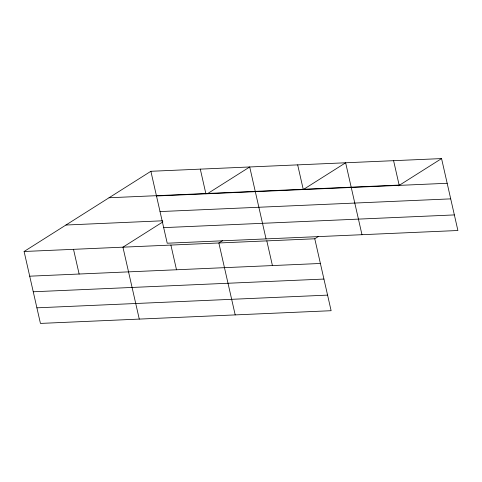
<?xml version="1.0" encoding="UTF-8"?>
<svg xmlns="http://www.w3.org/2000/svg" width="482" height="482" viewBox="0 0 482 482"><rect width="100%" height="100%" fill="white"/><g stroke="black" fill="none" stroke-linecap="round" stroke-linejoin="round"><path stroke-width="0.72" d="M318.584 236.373L314.782 238.783L331.122 310.709L40.44 323.416L24.1 251.49L150.878 171.291L441.56 158.584L457.9 230.51L167.218 243.217L150.878 171.291M162.868 221.907L122.934 247.17L139.274 319.096M207.875 193.433L249.706 166.971L266.052 238.897M222.66 240.566L218.858 242.976L235.198 314.903M303.799 189.239L345.636 162.777L361.976 234.704M398.451 185.847L441.56 158.584M109.04 197.759L399.723 185.046M156.487 195.987L447.169 183.281M160.03 211.574L450.712 198.867M65.938 225.022L162.524 220.798M163.681 227.631L454.357 214.924M24.1 251.49L314.782 238.783M29.709 276.186L320.391 263.473M33.252 291.773L323.934 279.06M36.903 307.829L327.579 295.123M393.595 160.681L399.204 185.377M297.671 164.874L303.28 189.571M266.817 240.88L272.426 265.57M200.295 169.128L205.904 193.824M170.893 245.073L176.502 269.763M73.517 249.327L79.126 274.023"/></g></svg>
